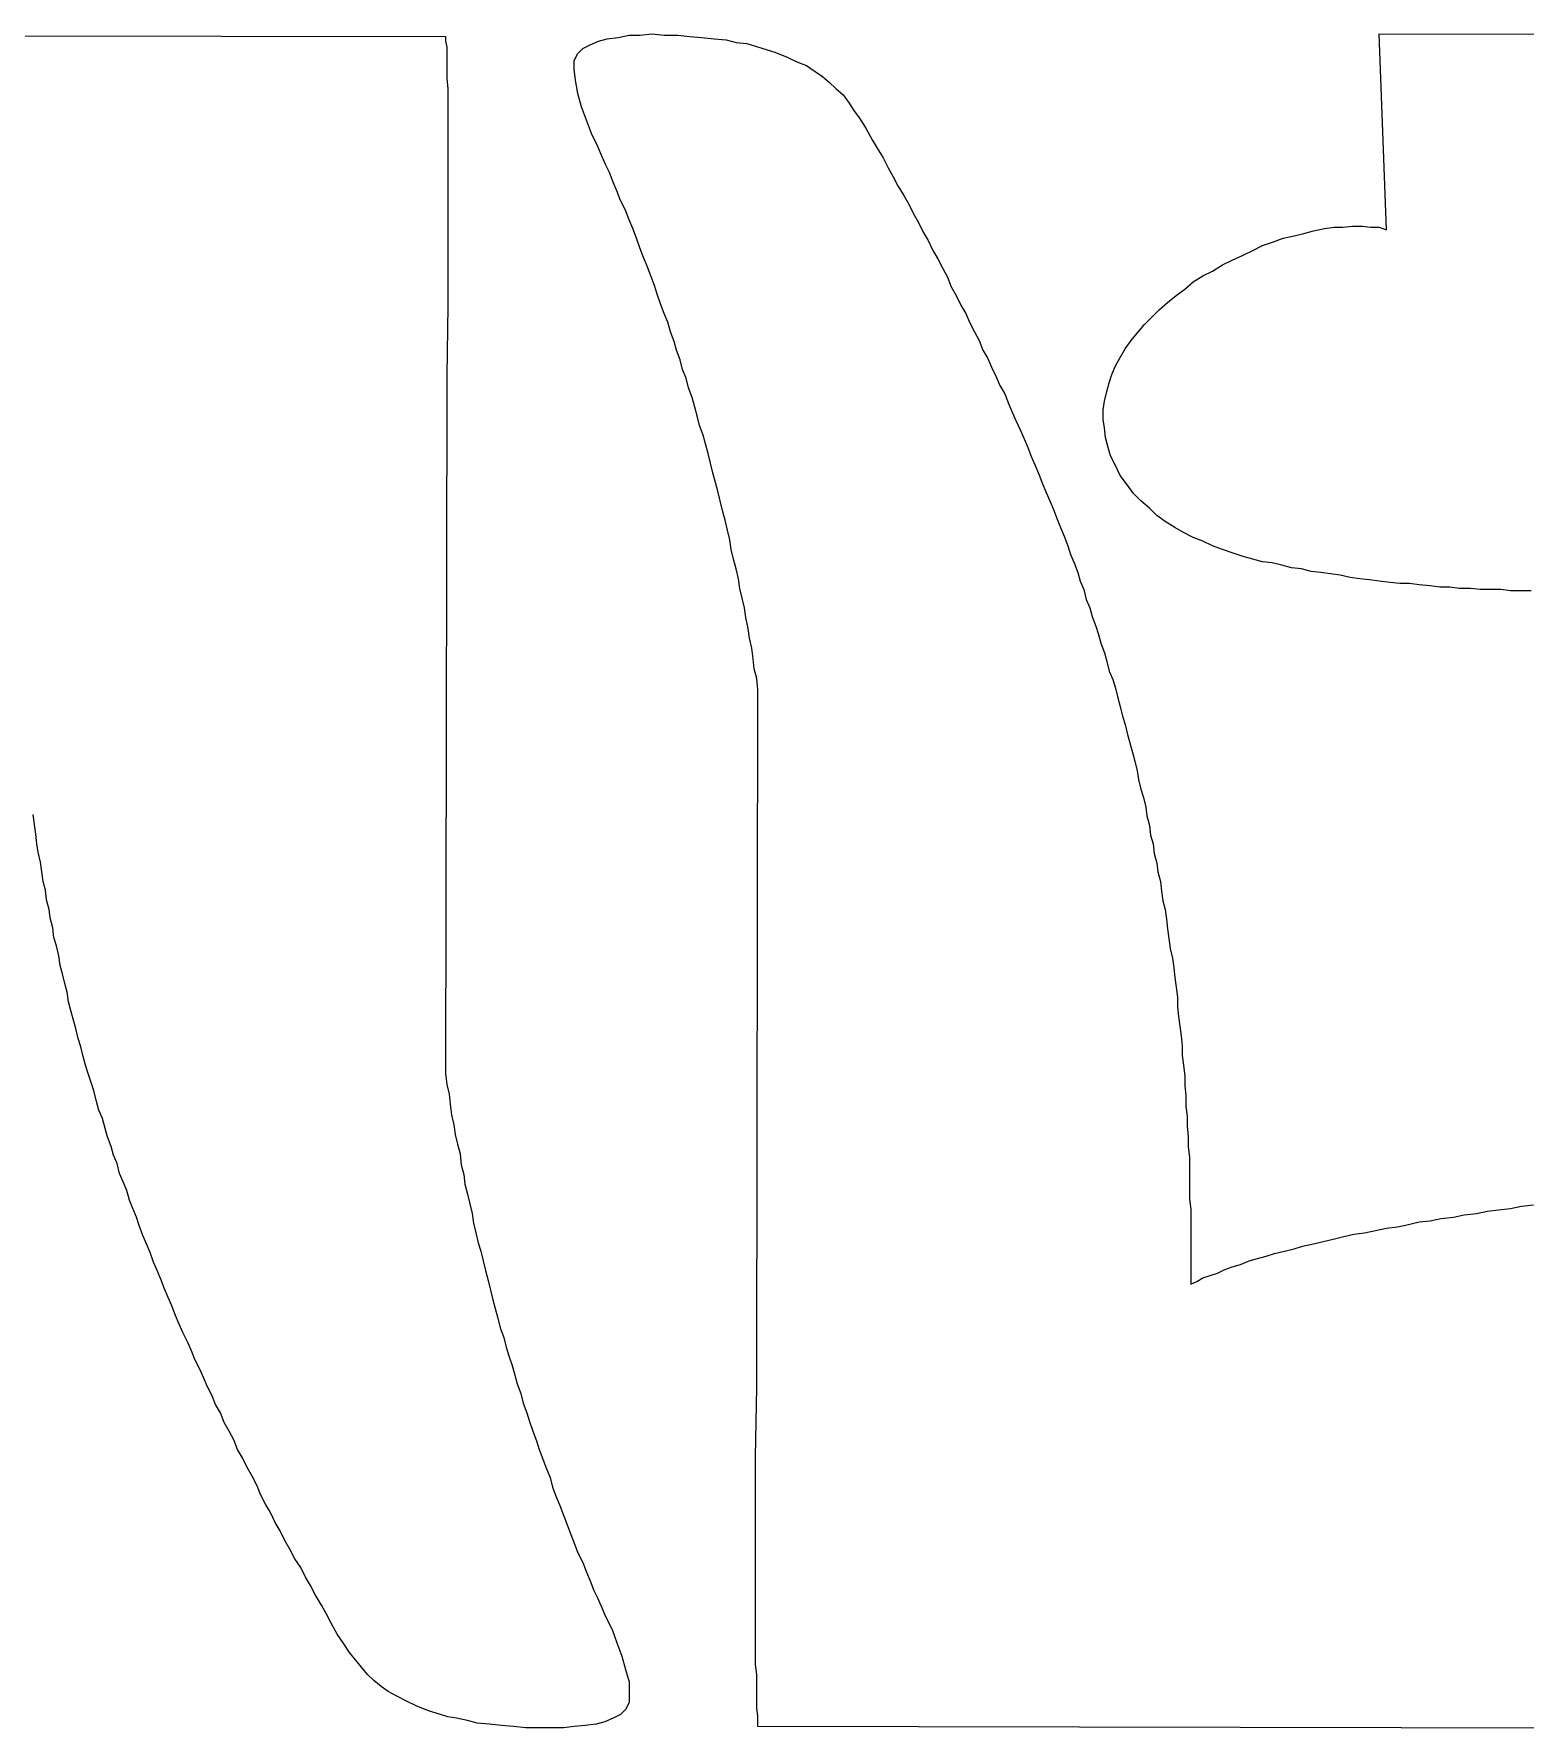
# Model space of a CAD drawing. Extents: x 11 to 591, y 39 to 419.
# Drawn here: x 175.03 to 205.69, y 108.76 to 143.61 of the extents above; entities that cross this region are included whole.
import ezdxf

# ---------------------------------------------------------------- set-up
doc = ezdxf.new("R2010")
doc.units = 0
doc.layers.get('0').update_dxf_attribs({"linetype": 'CONTINUOUS'})

msp = doc.modelspace()

# ---------------------------------------------------------------- linework, layer by layer
at = {"color": 3}
for p, q in [((187.490419, 143.580266), (187.740419, 143.605266)), ((187.740419, 143.605266), (187.990419, 143.580266)), ((202.840419, 139.580266), (202.690419, 143.605266)), ((202.690419, 143.605266), (232.615419, 143.555266)), ((153.565419, 143.580266), (183.490419, 143.555266)), ((183.490419, 143.555266), (183.490419, 143.455266)), ((183.490419, 143.455266), (183.515419, 143.330266)), ((183.515419, 143.330266), (183.515419, 143.180266)), ((186.215419, 143.205266), (186.315419, 143.305266)), ((186.315419, 143.305266), (186.465419, 143.380266)), ((186.465419, 143.380266), (186.640419, 143.455266)), ((186.640419, 143.455266), (186.815419, 143.505266)), ((186.815419, 143.505266), (187.040419, 143.530266)), ((187.040419, 143.530266), (187.265419, 143.580266)), ((187.265419, 143.580266), (187.490419, 143.580266)), ((187.990419, 143.580266), (188.265419, 143.580266)), ((188.265419, 143.580266), (188.515419, 143.555266)), ((188.515419, 143.555266), (188.765419, 143.530266)), ((188.765419, 143.530266), (189.015419, 143.505266)), ((189.015419, 143.505266), (189.265419, 143.480266)), ((189.265419, 143.480266), (189.465419, 143.430266)), ((189.465419, 143.430266), (189.690419, 143.405266)), ((189.690419, 143.405266), (189.865419, 143.355266)), ((189.865419, 143.355266), (190.015419, 143.305266)), ((190.015419, 143.305266), (190.265419, 143.230266)), ((183.515419, 143.180266), (183.515419, 143.030266)), ((183.515419, 143.030266), (183.515419, 142.855266)), ((186.140419, 143.055266), (186.215419, 143.205266)), ((186.140419, 142.880266), (186.140419, 143.055266)), ((190.265419, 143.230266), (190.515419, 143.130266)), ((190.515419, 143.130266), (190.715419, 143.030266)), ((190.715419, 143.030266), (190.915419, 142.955266)), ((190.915419, 142.955266), (191.090419, 142.830266)), ((183.515419, 142.855266), (183.515419, 142.680266)), ((183.515419, 142.680266), (183.540419, 142.480266)), ((186.165419, 142.655266), (186.140419, 142.880266)), ((186.215419, 142.380266), (186.165419, 142.655266)), ((191.090419, 142.830266), (191.240419, 142.730266)), ((191.240419, 142.730266), (191.390419, 142.605266)), ((191.390419, 142.605266), (191.515419, 142.480266)), ((183.540419, 142.480266), (183.540419, 142.280266)), ((183.540419, 142.280266), (183.540419, 142.055266)), ((186.290419, 142.105266), (186.215419, 142.380266)), ((191.515419, 142.480266), (191.665419, 142.355266)), ((191.665419, 142.355266), (191.790419, 142.180266)), ((183.540419, 142.055266), (183.540419, 141.830266)), ((186.390419, 141.830266), (186.290419, 142.105266)), ((191.790419, 142.180266), (191.890419, 142.030266)), ((191.890419, 142.030266), (192.015419, 141.855266)), ((192.015419, 141.855266), (192.140419, 141.655266)), ((183.540419, 141.830266), (183.540419, 141.605266)), ((183.540419, 141.605266), (183.540419, 141.355266)), ((186.490419, 141.555266), (186.390419, 141.830266)), ((186.615419, 141.305266), (186.490419, 141.555266)), ((192.140419, 141.655266), (192.265419, 141.430266)), ((183.540419, 141.355266), (183.540419, 141.105266)), ((186.715419, 141.080266), (186.615419, 141.305266)), ((192.265419, 141.430266), (192.365419, 141.255266)), ((192.365419, 141.255266), (192.490419, 141.055266)), ((183.540419, 141.105266), (183.540419, 140.855266)), ((183.540419, 140.855266), (183.540419, 140.605266)), ((186.790419, 140.905266), (186.715419, 141.080266)), ((186.865419, 140.755266), (186.790419, 140.905266)), ((192.490419, 141.055266), (192.590419, 140.855266)), ((192.590419, 140.855266), (192.690419, 140.680266)), ((183.540419, 140.605266), (183.540419, 140.330266)), ((186.940419, 140.555266), (186.865419, 140.755266)), ((187.015419, 140.380266), (186.940419, 140.555266)), ((192.690419, 140.680266), (192.790419, 140.480266)), ((192.790419, 140.480266), (192.915419, 140.280266)), ((183.540419, 140.330266), (183.540419, 140.080266)), ((187.090419, 140.180266), (187.015419, 140.380266)), ((187.190419, 139.980266), (187.090419, 140.180266)), ((192.915419, 140.280266), (193.015419, 140.105266)), ((193.015419, 140.105266), (193.115419, 139.905266)), ((183.540419, 140.080266), (183.540419, 139.805266)), ((183.540419, 139.805266), (183.540419, 139.280266)), ((187.265419, 139.780266), (187.190419, 139.980266)), ((187.340419, 139.605266), (187.265419, 139.780266)), ((193.115419, 139.905266), (193.215419, 139.730266)), ((187.415419, 139.405266), (187.340419, 139.605266)), ((187.490419, 139.205266), (187.415419, 139.405266)), ((193.215419, 139.730266), (193.315419, 139.530266)), ((193.315419, 139.530266), (193.415419, 139.355266)), ((200.515419, 139.330266), (200.715419, 139.405266)), ((200.715419, 139.405266), (200.940419, 139.455266)), ((200.940419, 139.455266), (201.140419, 139.505266)), ((201.140419, 139.505266), (201.340419, 139.555266)), ((201.340419, 139.555266), (201.565419, 139.605266)), ((201.565419, 139.605266), (201.765419, 139.630266)), ((201.765419, 139.630266), (201.940419, 139.630266)), ((201.940419, 139.630266), (202.140419, 139.655266)), ((202.140419, 139.655266), (202.340419, 139.655266)), ((202.340419, 139.655266), (202.515419, 139.630266)), ((202.515419, 139.630266), (202.690419, 139.630266)), ((202.690419, 139.630266), (202.840419, 139.580266)), ((183.540419, 139.280266), (183.540419, 138.755266)), ((187.565419, 139.005266), (187.490419, 139.205266)), ((193.415419, 139.355266), (193.515419, 139.155266)), ((193.515419, 139.155266), (193.615419, 138.980266)), ((199.665419, 138.955266), (199.890419, 139.055266)), ((199.890419, 139.055266), (200.090419, 139.155266)), ((200.090419, 139.155266), (200.290419, 139.255266)), ((200.290419, 139.255266), (200.515419, 139.330266)), ((183.540419, 138.755266), (183.540419, 138.005266)), ((187.640419, 138.830266), (187.565419, 139.005266)), ((187.715419, 138.630266), (187.640419, 138.830266)), ((193.615419, 138.980266), (193.715419, 138.780266)), ((193.715419, 138.780266), (193.815419, 138.605266)), ((199.065419, 138.630266), (199.265419, 138.730266)), ((199.265419, 138.730266), (199.465419, 138.855266)), ((199.465419, 138.855266), (199.665419, 138.955266)), ((187.790419, 138.430266), (187.715419, 138.630266)), ((187.840419, 138.255266), (187.790419, 138.430266)), ((193.815419, 138.605266), (193.890419, 138.405266)), ((193.890419, 138.405266), (193.990419, 138.230266)), ((198.515419, 138.230266), (198.690419, 138.355266)), ((198.690419, 138.355266), (198.865419, 138.505266)), ((198.865419, 138.505266), (199.065419, 138.630266)), ((187.915419, 138.055266), (187.840419, 138.255266)), ((187.990419, 137.855266), (187.915419, 138.055266)), ((193.990419, 138.230266), (194.090419, 138.030266)), ((194.090419, 138.030266), (194.190419, 137.855266)), ((198.165419, 137.930266), (198.340419, 138.080266)), ((198.340419, 138.080266), (198.515419, 138.230266)), ((183.540419, 138.005266), (183.515419, 136.580266)), ((188.065419, 137.680266), (187.990419, 137.855266)), ((188.115419, 137.480266), (188.065419, 137.680266)), ((194.190419, 137.855266), (194.265419, 137.680266)), ((194.265419, 137.680266), (194.365419, 137.480266)), ((197.865419, 137.630266), (198.015419, 137.780266)), ((198.015419, 137.780266), (198.165419, 137.930266)), ((188.190419, 137.280266), (188.115419, 137.480266)), ((194.365419, 137.480266), (194.465419, 137.305266)), ((197.590419, 137.305266), (197.715419, 137.455266)), ((197.715419, 137.455266), (197.865419, 137.630266)), ((188.240419, 137.105266), (188.190419, 137.280266)), ((188.315419, 136.905266), (188.240419, 137.105266)), ((194.465419, 137.305266), (194.540419, 137.105266)), ((194.540419, 137.105266), (194.640419, 136.930266)), ((197.365419, 136.955266), (197.465419, 137.130266)), ((197.465419, 137.130266), (197.590419, 137.305266)), ((188.365419, 136.705266), (188.315419, 136.905266)), ((188.440419, 136.530266), (188.365419, 136.705266)), ((194.640419, 136.930266), (194.715419, 136.755266)), ((194.715419, 136.755266), (194.815419, 136.555266)), ((197.190419, 136.605266), (197.265419, 136.780266)), ((197.265419, 136.780266), (197.365419, 136.955266)), ((183.515419, 136.280266), (183.490419, 122.230266)), ((183.515419, 136.580266), (183.515419, 136.280266)), ((188.490419, 136.330266), (188.440419, 136.530266)), ((188.565419, 136.130266), (188.490419, 136.330266)), ((194.815419, 136.555266), (194.890419, 136.380266)), ((194.890419, 136.380266), (194.990419, 136.205266)), ((197.090419, 136.255266), (197.140419, 136.430266)), ((197.140419, 136.430266), (197.190419, 136.605266)), ((188.615419, 135.930266), (188.565419, 136.130266)), ((188.665419, 135.755266), (188.615419, 135.930266)), ((194.990419, 136.205266), (195.065419, 136.005266)), ((195.065419, 136.005266), (195.140419, 135.830266)), ((197.015419, 135.880266), (197.040419, 136.055266)), ((197.040419, 136.055266), (197.090419, 136.255266)), ((188.715419, 135.555266), (188.665419, 135.755266)), ((195.140419, 135.830266), (195.215419, 135.655266)), ((195.215419, 135.655266), (195.315419, 135.455266)), ((197.015419, 135.680266), (197.015419, 135.880266)), ((197.040419, 135.505266), (197.015419, 135.680266)), ((188.790419, 135.355266), (188.715419, 135.555266)), ((188.840419, 135.180266), (188.790419, 135.355266)), ((195.315419, 135.455266), (195.390419, 135.280266)), ((195.390419, 135.280266), (195.465419, 135.105266)), ((197.065419, 135.305266), (197.040419, 135.505266)), ((197.115419, 135.105266), (197.065419, 135.305266)), ((188.890419, 134.980266), (188.840419, 135.180266)), ((188.940419, 134.780266), (188.890419, 134.980266)), ((195.465419, 135.105266), (195.540419, 134.905266)), ((195.540419, 134.905266), (195.615419, 134.730266)), ((197.165419, 134.930266), (197.115419, 135.105266)), ((197.265419, 134.730266), (197.165419, 134.930266)), ((188.990419, 134.580266), (188.940419, 134.780266)), ((189.040419, 134.380266), (188.990419, 134.580266)), ((195.615419, 134.730266), (195.690419, 134.555266)), ((195.690419, 134.555266), (195.765419, 134.355266)), ((197.365419, 134.530266), (197.265419, 134.730266)), ((197.515419, 134.330266), (197.365419, 134.530266)), ((189.090419, 134.205266), (189.040419, 134.380266)), ((189.140419, 134.005266), (189.090419, 134.205266)), ((195.765419, 134.355266), (195.840419, 134.180266)), ((195.840419, 134.180266), (195.915419, 134.005266)), ((197.640419, 134.155266), (197.515419, 134.330266)), ((189.190419, 133.805266), (189.140419, 134.005266)), ((195.915419, 134.005266), (195.990419, 133.830266)), ((195.990419, 133.830266), (196.065419, 133.630266)), ((197.790419, 134.005266), (197.640419, 134.155266)), ((197.965419, 133.855266), (197.790419, 134.005266)), ((198.115419, 133.705266), (197.965419, 133.855266)), ((189.240419, 133.605266), (189.190419, 133.805266)), ((189.290419, 133.405266), (189.240419, 133.605266)), ((196.065419, 133.630266), (196.140419, 133.455266)), ((198.290419, 133.580266), (198.115419, 133.705266)), ((198.490419, 133.455266), (198.290419, 133.580266)), ((189.340419, 133.205266), (189.290419, 133.405266)), ((189.365419, 133.005266), (189.340419, 133.205266)), ((196.140419, 133.455266), (196.215419, 133.280266)), ((196.215419, 133.280266), (196.290419, 133.080266)), ((198.665419, 133.355266), (198.490419, 133.455266)), ((198.865419, 133.255266), (198.665419, 133.355266)), ((199.065419, 133.180266), (198.865419, 133.255266)), ((199.265419, 133.080266), (199.065419, 133.180266)), ((189.415419, 132.805266), (189.365419, 133.005266)), ((189.465419, 132.605266), (189.415419, 132.805266)), ((196.290419, 133.080266), (196.340419, 132.905266)), ((196.340419, 132.905266), (196.415419, 132.730266)), ((199.465419, 133.005266), (199.265419, 133.080266)), ((199.690419, 132.930266), (199.465419, 133.005266)), ((199.915419, 132.855266), (199.690419, 132.930266)), ((200.090419, 132.805266), (199.915419, 132.855266)), ((200.290419, 132.755266), (200.090419, 132.805266)), ((189.515419, 132.405266), (189.465419, 132.605266)), ((196.415419, 132.730266), (196.490419, 132.530266)), ((196.490419, 132.530266), (196.540419, 132.355266)), ((200.490419, 132.730266), (200.290419, 132.755266)), ((200.690419, 132.680266), (200.490419, 132.730266)), ((200.890419, 132.630266), (200.690419, 132.680266)), ((201.090419, 132.605266), (200.890419, 132.630266)), ((201.290419, 132.555266), (201.090419, 132.605266)), ((201.490419, 132.530266), (201.290419, 132.555266)), ((201.690419, 132.505266), (201.490419, 132.530266)), ((201.890419, 132.480266), (201.690419, 132.505266)), ((202.090419, 132.430266), (201.890419, 132.480266)), ((202.290419, 132.405266), (202.090419, 132.430266)), ((189.540419, 132.205266), (189.515419, 132.405266)), ((189.590419, 132.005266), (189.540419, 132.205266)), ((196.540419, 132.355266), (196.615419, 132.180266)), ((196.615419, 132.180266), (196.665419, 131.980266)), ((202.490419, 132.380266), (202.290419, 132.405266)), ((202.690419, 132.355266), (202.490419, 132.380266)), ((202.915419, 132.330266), (202.690419, 132.355266)), ((203.115419, 132.305266), (202.915419, 132.330266)), ((203.315419, 132.305266), (203.115419, 132.305266)), ((203.515419, 132.280266), (203.315419, 132.305266)), ((203.740419, 132.255266), (203.515419, 132.280266)), ((203.940419, 132.230266), (203.740419, 132.255266)), ((204.140419, 132.230266), (203.940419, 132.230266)), ((204.340419, 132.205266), (204.140419, 132.230266)), ((204.565419, 132.205266), (204.340419, 132.205266)), ((204.765419, 132.180266), (204.565419, 132.205266)), ((204.965419, 132.180266), (204.765419, 132.180266)), ((205.190419, 132.180266), (204.965419, 132.180266)), ((205.390419, 132.155266), (205.190419, 132.180266)), ((205.590419, 132.155266), (205.390419, 132.155266)), ((205.815419, 132.155266), (205.590419, 132.155266)), ((189.640419, 131.805266), (189.590419, 132.005266)), ((189.665419, 131.605266), (189.640419, 131.805266)), ((196.665419, 131.980266), (196.740419, 131.805266)), ((196.740419, 131.805266), (196.790419, 131.630266)), ((189.715419, 131.380266), (189.665419, 131.605266)), ((196.790419, 131.630266), (196.865419, 131.430266)), ((196.865419, 131.430266), (196.915419, 131.255266)), ((189.740419, 131.180266), (189.715419, 131.380266)), ((189.790419, 130.980266), (189.740419, 131.180266)), ((196.915419, 131.255266), (196.965419, 131.080266)), ((196.965419, 131.080266), (197.040419, 130.880266)), ((189.815419, 130.755266), (189.790419, 130.980266)), ((189.840419, 130.555266), (189.815419, 130.755266)), ((197.040419, 130.880266), (197.090419, 130.705266)), ((197.090419, 130.705266), (197.140419, 130.505266)), ((189.890419, 130.355266), (189.840419, 130.555266)), ((189.915419, 130.130266), (189.890419, 130.355266)), ((197.140419, 130.505266), (197.215419, 130.330266)), ((189.890419, 116.080266), (189.915419, 130.130266)), ((197.215419, 130.330266), (197.265419, 130.155266)), ((197.265419, 130.155266), (197.315419, 129.955266)), ((197.315419, 129.955266), (197.365419, 129.780266)), ((197.365419, 129.780266), (197.415419, 129.580266)), ((197.415419, 129.580266), (197.465419, 129.405266)), ((197.465419, 129.405266), (197.515419, 129.205266)), ((197.515419, 129.205266), (197.565419, 129.030266)), ((197.565419, 129.030266), (197.615419, 128.830266)), ((197.615419, 128.830266), (197.665419, 128.655266)), ((197.665419, 128.655266), (197.715419, 128.455266)), ((197.715419, 128.455266), (197.740419, 128.280266)), ((197.740419, 128.280266), (197.790419, 128.080266)), ((197.790419, 128.080266), (197.840419, 127.905266)), ((197.840419, 127.905266), (197.890419, 127.705266)), ((175.040419, 127.355266), (175.015419, 127.555266)), ((197.890419, 127.705266), (197.915419, 127.530266)), ((175.065419, 127.155266), (175.040419, 127.355266)), ((197.915419, 127.530266), (197.965419, 127.330266)), ((197.965419, 127.330266), (197.990419, 127.130266)), ((175.090419, 126.955266), (175.065419, 127.155266)), ((175.115419, 126.780266), (175.090419, 126.955266)), ((197.990419, 127.130266), (198.040419, 126.955266)), ((198.040419, 126.955266), (198.065419, 126.755266)), ((175.165419, 126.580266), (175.115419, 126.780266)), ((175.190419, 126.380266), (175.165419, 126.580266)), ((198.065419, 126.755266), (198.115419, 126.555266)), ((198.115419, 126.555266), (198.140419, 126.380266)), ((175.215419, 126.180266), (175.190419, 126.380266)), ((175.265419, 126.005266), (175.215419, 126.180266)), ((198.140419, 126.380266), (198.190419, 126.180266)), ((198.190419, 126.180266), (198.215419, 125.980266)), ((175.290419, 125.805266), (175.265419, 126.005266)), ((198.215419, 125.980266), (198.240419, 125.780266)), ((175.340419, 125.605266), (175.290419, 125.805266)), ((175.365419, 125.430266), (175.340419, 125.605266)), ((198.240419, 125.780266), (198.290419, 125.605266)), ((198.290419, 125.605266), (198.315419, 125.405266)), ((175.415419, 125.230266), (175.365419, 125.430266)), ((175.440419, 125.030266), (175.415419, 125.230266)), ((198.315419, 125.405266), (198.340419, 125.205266)), ((198.340419, 125.205266), (198.365419, 125.005266)), ((175.490419, 124.855266), (175.440419, 125.030266)), ((175.540419, 124.655266), (175.490419, 124.855266)), ((198.365419, 125.005266), (198.390419, 124.805266)), ((198.390419, 124.805266), (198.440419, 124.605266)), ((175.565419, 124.455266), (175.540419, 124.655266)), ((175.615419, 124.280266), (175.565419, 124.455266)), ((198.440419, 124.605266), (198.465419, 124.405266)), ((175.665419, 124.080266), (175.615419, 124.280266)), ((175.715419, 123.905266), (175.665419, 124.080266)), ((198.465419, 124.405266), (198.490419, 124.205266)), ((198.490419, 124.205266), (198.515419, 124.005266)), ((175.740419, 123.705266), (175.715419, 123.905266)), ((198.515419, 124.005266), (198.540419, 123.805266)), ((198.540419, 123.805266), (198.540419, 123.605266)), ((175.790419, 123.530266), (175.740419, 123.705266)), ((175.840419, 123.330266), (175.790419, 123.530266)), ((198.540419, 123.605266), (198.565419, 123.405266)), ((198.565419, 123.405266), (198.590419, 123.205266)), ((175.890419, 123.155266), (175.840419, 123.330266)), ((175.940419, 122.955266), (175.890419, 123.155266)), ((198.590419, 123.205266), (198.615419, 123.005266)), ((175.990419, 122.780266), (175.940419, 122.955266)), ((176.040419, 122.580266), (175.990419, 122.780266)), ((198.615419, 123.005266), (198.640419, 122.805266)), ((198.640419, 122.805266), (198.640419, 122.605266)), ((176.090419, 122.405266), (176.040419, 122.580266)), ((176.140419, 122.230266), (176.090419, 122.405266)), ((198.640419, 122.605266), (198.665419, 122.405266)), ((198.665419, 122.405266), (198.690419, 122.180266)), ((176.215419, 122.030266), (176.140419, 122.230266)), ((176.265419, 121.855266), (176.215419, 122.030266)), ((183.490419, 122.230266), (183.515419, 122.005266)), ((183.515419, 122.005266), (183.565419, 121.805266)), ((198.690419, 122.180266), (198.690419, 121.980266)), ((198.690419, 121.980266), (198.715419, 121.780266)), ((176.315419, 121.655266), (176.265419, 121.855266)), ((176.365419, 121.480266), (176.315419, 121.655266)), ((183.565419, 121.805266), (183.590419, 121.605266)), ((198.715419, 121.780266), (198.715419, 121.555266)), ((176.440419, 121.305266), (176.365419, 121.480266)), ((176.490419, 121.105266), (176.440419, 121.305266)), ((183.590419, 121.605266), (183.615419, 121.380266)), ((183.615419, 121.380266), (183.665419, 121.180266)), ((198.715419, 121.555266), (198.740419, 121.355266)), ((198.740419, 121.355266), (198.740419, 121.155266)), ((176.540419, 120.930266), (176.490419, 121.105266)), ((176.615419, 120.730266), (176.540419, 120.930266)), ((183.665419, 121.180266), (183.690419, 120.980266)), ((183.690419, 120.980266), (183.740419, 120.780266)), ((198.740419, 121.155266), (198.765419, 120.930266)), ((198.765419, 120.930266), (198.765419, 120.730266)), ((176.665419, 120.555266), (176.615419, 120.730266)), ((183.740419, 120.780266), (183.790419, 120.580266)), ((198.765419, 120.730266), (198.790419, 120.505266)), ((176.740419, 120.380266), (176.665419, 120.555266)), ((176.790419, 120.180266), (176.740419, 120.380266)), ((183.790419, 120.580266), (183.815419, 120.355266)), ((183.815419, 120.355266), (183.865419, 120.155266)), ((198.790419, 120.505266), (198.790419, 120.305266)), ((198.790419, 120.305266), (198.790419, 120.080266)), ((176.865419, 120.005266), (176.790419, 120.180266)), ((176.940419, 119.830266), (176.865419, 120.005266)), ((183.865419, 120.155266), (183.890419, 119.955266)), ((183.890419, 119.955266), (183.940419, 119.755266)), ((198.790419, 120.080266), (198.790419, 119.880266)), ((176.990419, 119.630266), (176.940419, 119.830266)), ((177.065419, 119.455266), (176.990419, 119.630266)), ((183.940419, 119.755266), (183.990419, 119.555266)), ((183.990419, 119.555266), (184.040419, 119.355266)), ((198.790419, 119.880266), (198.790419, 119.655266)), ((198.790419, 119.655266), (198.815419, 119.430266)), ((177.140419, 119.280266), (177.065419, 119.455266)), ((177.190419, 119.105266), (177.140419, 119.280266)), ((184.040419, 119.355266), (184.065419, 119.155266)), ((198.815419, 119.430266), (198.815419, 119.230266)), ((198.815419, 119.230266), (198.815419, 119.005266)), ((203.515419, 119.180266), (203.740419, 119.205266)), ((203.740419, 119.205266), (203.965419, 119.255266)), ((203.965419, 119.255266), (204.215419, 119.280266)), ((204.215419, 119.280266), (204.440419, 119.330266)), ((204.440419, 119.330266), (204.690419, 119.355266)), ((204.690419, 119.355266), (204.915419, 119.405266)), ((204.915419, 119.405266), (205.140419, 119.430266)), ((205.140419, 119.430266), (205.390419, 119.455266)), ((205.390419, 119.455266), (205.615419, 119.505266)), ((205.615419, 119.505266), (205.865419, 119.530266)), ((177.265419, 118.905266), (177.190419, 119.105266)), ((177.340419, 118.730266), (177.265419, 118.905266)), ((184.065419, 119.155266), (184.115419, 118.955266)), ((184.115419, 118.955266), (184.165419, 118.755266)), ((198.815419, 119.005266), (198.815419, 118.780266)), ((201.740419, 118.830266), (201.965419, 118.880266)), ((201.965419, 118.880266), (202.165419, 118.930266)), ((202.165419, 118.930266), (202.390419, 118.955266)), ((202.390419, 118.955266), (202.615419, 119.005266)), ((202.615419, 119.005266), (202.840419, 119.055266)), ((202.840419, 119.055266), (203.065419, 119.080266)), ((203.065419, 119.080266), (203.290419, 119.130266)), ((203.290419, 119.130266), (203.515419, 119.180266)), ((177.415419, 118.555266), (177.340419, 118.730266)), ((177.490419, 118.355266), (177.415419, 118.555266)), ((184.165419, 118.755266), (184.215419, 118.580266)), ((184.215419, 118.580266), (184.265419, 118.380266)), ((198.815419, 118.780266), (198.815419, 118.555266)), ((198.815419, 118.555266), (198.815419, 118.330266)), ((200.365419, 118.480266), (200.540419, 118.530266)), ((200.540419, 118.530266), (200.740419, 118.580266)), ((200.740419, 118.580266), (200.940419, 118.630266)), ((200.940419, 118.630266), (201.115419, 118.680266)), ((201.115419, 118.680266), (201.340419, 118.730266)), ((201.340419, 118.730266), (201.540419, 118.780266)), ((201.540419, 118.780266), (201.740419, 118.830266)), ((177.565419, 118.180266), (177.490419, 118.355266)), ((177.640419, 118.005266), (177.565419, 118.180266)), ((184.265419, 118.380266), (184.315419, 118.180266)), ((184.315419, 118.180266), (184.365419, 117.980266)), ((198.815419, 118.330266), (198.815419, 118.130266)), ((199.365419, 118.130266), (199.515419, 118.205266)), ((199.515419, 118.205266), (199.665419, 118.255266)), ((199.665419, 118.255266), (199.840419, 118.305266)), ((199.840419, 118.305266), (200.015419, 118.380266)), ((200.015419, 118.380266), (200.190419, 118.430266)), ((200.190419, 118.430266), (200.365419, 118.480266)), ((177.715419, 117.805266), (177.640419, 118.005266)), ((177.790419, 117.630266), (177.715419, 117.805266)), ((184.365419, 117.980266), (184.415419, 117.780266)), ((198.815419, 118.130266), (198.815419, 117.905266)), ((198.815419, 117.905266), (198.940419, 117.955266)), ((198.940419, 117.955266), (199.065419, 118.030266)), ((199.065419, 118.030266), (199.215419, 118.080266)), ((199.215419, 118.080266), (199.365419, 118.130266)), ((177.865419, 117.455266), (177.790419, 117.630266)), ((177.940419, 117.255266), (177.865419, 117.455266)), ((184.415419, 117.780266), (184.465419, 117.580266)), ((184.465419, 117.580266), (184.515419, 117.405266)), ((178.015419, 117.080266), (177.940419, 117.255266)), ((184.515419, 117.405266), (184.565419, 117.205266)), ((184.565419, 117.205266), (184.615419, 117.005266)), ((178.090419, 116.905266), (178.015419, 117.080266)), ((178.190419, 116.705266), (178.090419, 116.905266)), ((184.615419, 117.005266), (184.690419, 116.805266)), ((184.690419, 116.805266), (184.740419, 116.605266)), ((178.265419, 116.530266), (178.190419, 116.705266)), ((178.340419, 116.355266), (178.265419, 116.530266)), ((184.740419, 116.605266), (184.790419, 116.430266)), ((184.790419, 116.430266), (184.865419, 116.230266)), ((178.440419, 116.155266), (178.340419, 116.355266)), ((178.515419, 115.980266), (178.440419, 116.155266)), ((184.865419, 116.230266), (184.915419, 116.030266)), ((189.890419, 115.780266), (189.890419, 116.080266)), ((178.590419, 115.805266), (178.515419, 115.980266)), ((178.690419, 115.605266), (178.590419, 115.805266)), ((184.915419, 116.030266), (184.965419, 115.855266)), ((184.965419, 115.855266), (185.040419, 115.655266)), ((189.865419, 114.355266), (189.890419, 115.780266)), ((178.765419, 115.430266), (178.690419, 115.605266)), ((178.865419, 115.255266), (178.765419, 115.430266)), ((185.040419, 115.655266), (185.090419, 115.455266)), ((185.090419, 115.455266), (185.165419, 115.255266)), ((178.940419, 115.055266), (178.865419, 115.255266)), ((179.040419, 114.880266), (178.940419, 115.055266)), ((185.165419, 115.255266), (185.215419, 115.080266)), ((185.215419, 115.080266), (185.290419, 114.880266)), ((179.140419, 114.705266), (179.040419, 114.880266)), ((179.215419, 114.505266), (179.140419, 114.705266)), ((185.290419, 114.880266), (185.365419, 114.680266)), ((185.365419, 114.680266), (185.415419, 114.505266)), ((179.315419, 114.330266), (179.215419, 114.505266)), ((179.415419, 114.130266), (179.315419, 114.330266)), ((185.415419, 114.505266), (185.490419, 114.305266)), ((189.865419, 113.605266), (189.865419, 114.355266)), ((179.515419, 113.955266), (179.415419, 114.130266)), ((185.490419, 114.305266), (185.565419, 114.105266)), ((185.565419, 114.105266), (185.640419, 113.930266)), ((179.615419, 113.755266), (179.515419, 113.955266)), ((179.690419, 113.580266), (179.615419, 113.755266)), ((185.640419, 113.930266), (185.690419, 113.730266)), ((185.690419, 113.730266), (185.765419, 113.530266)), ((179.790419, 113.380266), (179.690419, 113.580266)), ((179.890419, 113.205266), (179.790419, 113.380266)), ((185.765419, 113.530266), (185.840419, 113.355266)), ((185.840419, 113.355266), (185.915419, 113.155266)), ((189.865419, 113.080266), (189.865419, 113.605266)), ((179.990419, 113.005266), (179.890419, 113.205266)), ((180.090419, 112.830266), (179.990419, 113.005266)), ((185.915419, 113.155266), (185.990419, 112.955266)), ((185.990419, 112.955266), (186.065419, 112.755266)), ((189.865419, 112.555266), (189.865419, 113.080266)), ((180.190419, 112.630266), (180.090419, 112.830266)), ((180.290419, 112.455266), (180.190419, 112.630266)), ((186.065419, 112.755266), (186.140419, 112.580266)), ((186.140419, 112.580266), (186.215419, 112.380266)), ((180.390419, 112.255266), (180.290419, 112.455266)), ((180.515419, 112.080266), (180.390419, 112.255266)), ((186.215419, 112.380266), (186.315419, 112.180266)), ((189.865419, 112.305266), (189.865419, 112.555266)), ((189.865419, 112.030266), (189.865419, 112.305266)), ((180.615419, 111.880266), (180.515419, 112.080266)), ((180.715419, 111.705266), (180.615419, 111.880266)), ((186.315419, 112.180266), (186.390419, 111.980266)), ((186.390419, 111.980266), (186.465419, 111.805266)), ((189.865419, 111.780266), (189.865419, 112.030266)), ((180.815419, 111.505266), (180.715419, 111.705266)), ((186.465419, 111.805266), (186.540419, 111.605266)), ((186.540419, 111.605266), (186.615419, 111.455266)), ((189.865419, 111.505266), (189.865419, 111.780266)), ((180.940419, 111.305266), (180.815419, 111.505266)), ((181.040419, 111.130266), (180.940419, 111.305266)), ((186.615419, 111.455266), (186.690419, 111.280266)), ((186.690419, 111.280266), (186.790419, 111.055266)), ((189.865419, 111.255266), (189.865419, 111.505266)), ((189.865419, 111.005266), (189.865419, 111.255266)), ((181.140419, 110.930266), (181.040419, 111.130266)), ((181.265419, 110.705266), (181.140419, 110.930266)), ((186.790419, 111.055266), (186.915419, 110.805266)), ((189.865419, 110.755266), (189.865419, 111.005266)), ((181.390419, 110.530266), (181.265419, 110.705266)), ((181.515419, 110.330266), (181.390419, 110.530266)), ((186.915419, 110.805266), (187.015419, 110.530266)), ((187.015419, 110.530266), (187.115419, 110.255266)), ((189.865419, 110.530266), (189.865419, 110.755266)), ((189.865419, 110.305266), (189.865419, 110.530266)), ((181.640419, 110.180266), (181.515419, 110.330266)), ((181.765419, 110.030266), (181.640419, 110.180266)), ((187.115419, 110.255266), (187.190419, 109.980266)), ((189.865419, 110.080266), (189.865419, 110.305266)), ((181.890419, 109.880266), (181.765419, 110.030266)), ((182.015419, 109.755266), (181.890419, 109.880266)), ((187.190419, 109.980266), (187.265419, 109.730266)), ((189.890419, 109.880266), (189.865419, 110.080266)), ((189.890419, 109.680266), (189.890419, 109.880266)), ((182.165419, 109.630266), (182.015419, 109.755266)), ((182.315419, 109.530266), (182.165419, 109.630266)), ((182.490419, 109.430266), (182.315419, 109.530266)), ((182.690419, 109.330266), (182.490419, 109.430266)), ((187.265419, 109.730266), (187.265419, 109.480266)), ((187.265419, 109.480266), (187.265419, 109.305266)), ((189.890419, 109.505266), (189.890419, 109.680266)), ((189.890419, 109.330266), (189.890419, 109.505266)), ((182.890419, 109.230266), (182.690419, 109.330266)), ((183.140419, 109.130266), (182.890419, 109.230266)), ((183.390419, 109.055266), (183.140419, 109.130266)), ((187.190419, 109.155266), (187.090419, 109.055266)), ((187.265419, 109.305266), (187.190419, 109.155266)), ((189.890419, 109.180266), (189.890419, 109.330266)), ((189.915419, 109.030266), (189.890419, 109.180266)), ((183.540419, 109.005266), (183.390419, 109.055266)), ((183.715419, 108.980266), (183.540419, 109.005266)), ((183.940419, 108.930266), (183.715419, 108.980266)), ((184.140419, 108.880266), (183.940419, 108.930266)), ((184.390419, 108.855266), (184.140419, 108.880266)), ((184.640419, 108.830266), (184.390419, 108.855266)), ((184.890419, 108.805266), (184.640419, 108.830266)), ((185.140419, 108.780266), (184.890419, 108.805266)), ((185.390419, 108.780266), (185.140419, 108.780266)), ((185.665419, 108.780266), (185.390419, 108.780266)), ((185.915419, 108.780266), (185.665419, 108.780266)), ((186.140419, 108.805266), (185.915419, 108.780266)), ((186.365419, 108.830266), (186.140419, 108.805266)), ((186.590419, 108.855266), (186.365419, 108.830266)), ((186.765419, 108.905266), (186.590419, 108.855266)), ((186.940419, 108.980266), (186.765419, 108.905266)), ((187.090419, 109.055266), (186.940419, 108.980266)), ((189.915419, 108.905266), (189.915419, 109.030266)), ((189.915419, 108.805266), (189.915419, 108.905266)), ((219.840419, 108.755266), (189.915419, 108.805266))]:
    msp.add_line(p, q, dxfattribs=at)

doc.saveas('drawing.dxf')
